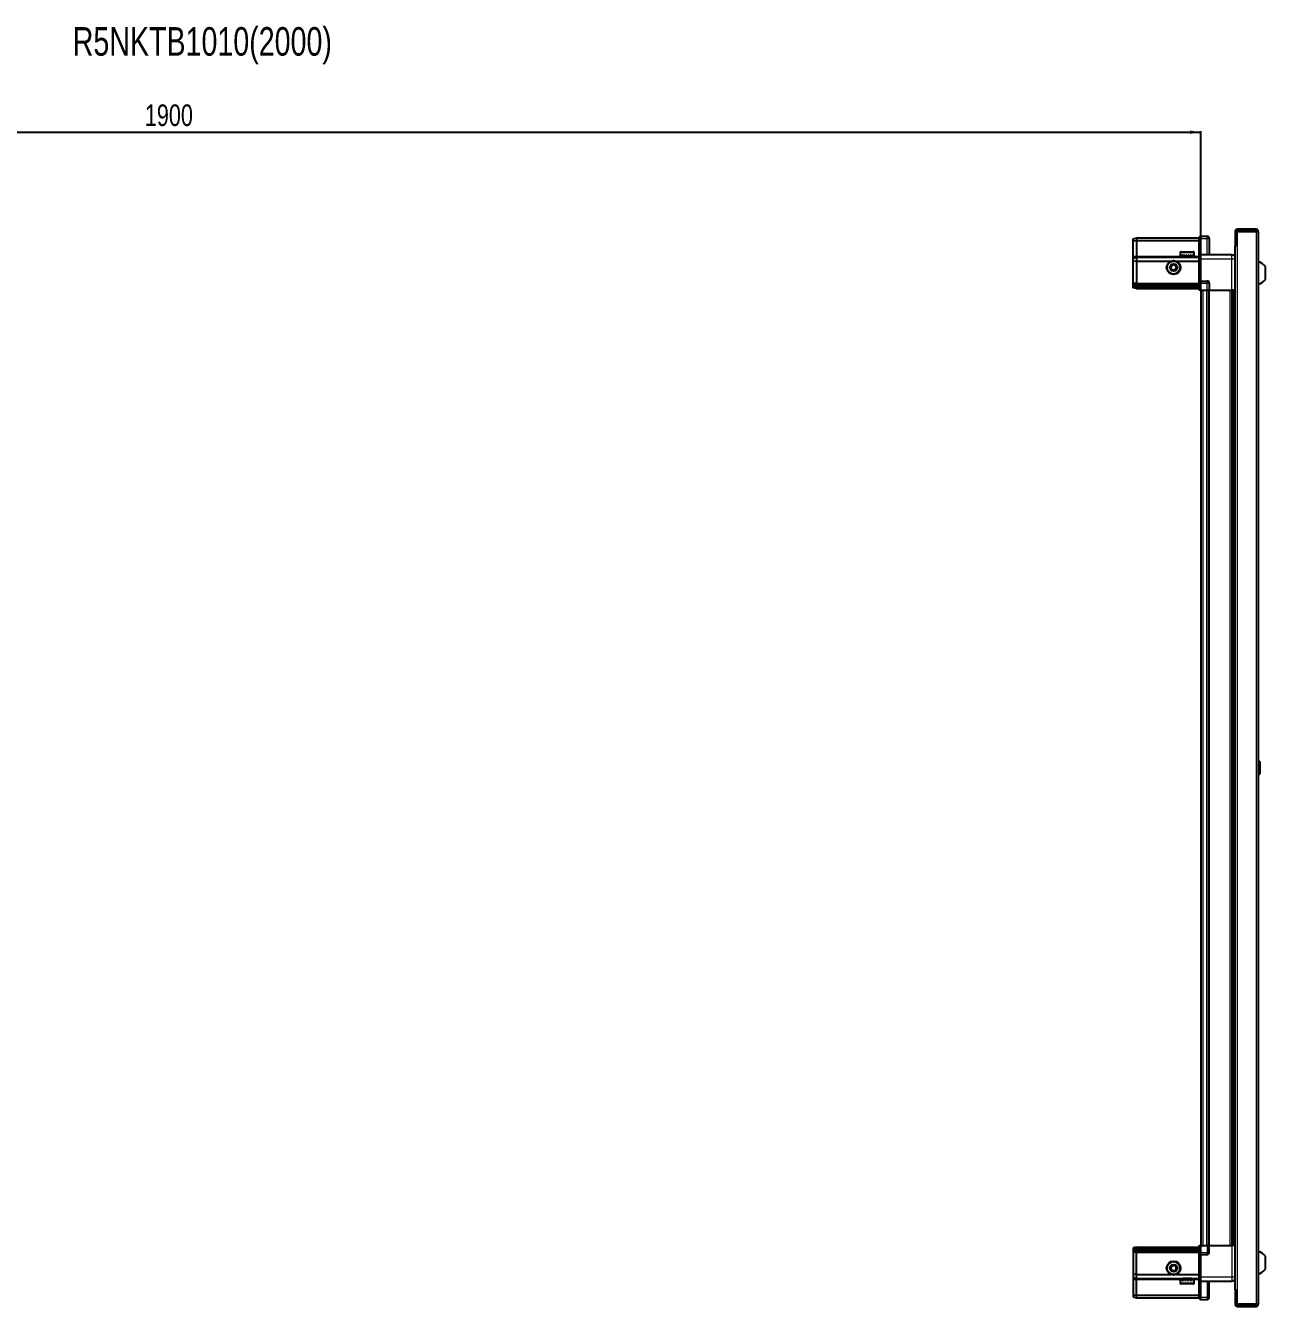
# Model space of a CAD drawing. Header units: millimetres. Extents: x -659 to 3930, y -2010 to 1462.
# Drawn here: x 1581 to 2731, y 274 to 1462 of the extents above; entities that cross this region are included whole.
import ezdxf

# ---------------------------------------------------------------- set-up
doc = ezdxf.new("R2010")
doc.units = ezdxf.units.MM
doc.layers.add('FORMAT', color=7, linetype='Continuous')
doc.styles.add('SLDTEXTSTYLE0', font='TXT', dxfattribs={"width": 0.75})
doc.dimstyles.new('SLDDIMSTYLE0', dxfattribs={"dimtxt": 20, "dimasz": 10, "dimexe": 0, "dimexo": 0.0625, "dimgap": 5, "dimtad": 2, "dimdec": 1, "dimrnd": 1e-09, "dimzin": 12, "dimdsep": 46, "dimtxsty": 'SLDTEXTSTYLE0', "dimsah": 1, "dimcen": 0.09, "dimadec": 0, "dimazin": 3, "dimtfac": 1, "dimtofl": 0, "dimtmove": 0, "dimatfit": 3, "dimfxl": 0, "dimfrac": 2, "dimtolj": 1, "dimtzin": 12, "dimarcsym": 0})

# ---------------------------------------------------------------- blocks, each defined once
blk = doc.blocks.new('_D_6')
at = {"layer": 'FORMAT'}
for p, q in [((771.5, 1216.3), (771.5, 1363.8)), ((771.5, 1362.8), (2671.5, 1362.8)), ((2671.5, 1216.3), (2671.5, 1363.8))]:
    blk.add_line(p, q, dxfattribs=at)
for points in [[(771.5, 1362.8), (781.5, 1361.3), (781.5, 1364.4)], [(2671.5, 1362.8), (2661.5, 1364.4), (2661.5, 1361.3)]]:
    blk.add_solid(points, dxfattribs=at)
at = {"layer": 'FORMAT', "insert": (1692, 1388.6), "char_height": 20, "attachment_point": 1, "style": 'SLDTEXTSTYLE0'}
blk.add_mtext('1900', dxfattribs=at)

msp = doc.modelspace()

# ---------------------------------------------------------------- linework, layer by layer
at = {"color": 7, "linetype": 'Continuous', "lineweight": 25}
for p, q in [((2722.77, 1272.83), (2705.47, 1272.83)), ((2722.77, 1271.33), (2705.47, 1271.33)), ((2722.77, 1271.33), (2722.77, 1272.83)), ((2608.87, 1264.03), (2611.87, 1264.83)), ((2608.87, 1262.17), (2608.87, 1264.03)), ((2608.87, 1262.17), (2611.87, 1262.33)), ((2608.87, 1247.83), (2608.87, 1262.17)), ((2611.87, 1264.83), (2611.87, 1262.33)), ((2611.87, 1264.83), (2670.17, 1264.83)), ((2611.87, 1262.33), (2611.87, 1247.83)), ((2611.87, 1262.33), (2670.17, 1262.33)), ((2671.04, 1266.33), (2670.17, 1265.83)), ((2671.04, 1266.33), (2670.17, 1265.83)), ((2670.17, 1265.83), (2670.17, 1264.33)), ((2670.17, 1249.53), (2670.17, 1264.33)), ((2671.37, 1266.33), (2671.04, 1266.33)), ((2671.37, 1266.33), (2671.04, 1266.33)), ((2671.37, 1264.33), (2671.37, 1266.33)), ((2671.37, 1266.33), (2671.37, 1266.33)), ((2671.37, 1266.33), (2677.37, 1266.33)), ((2671.37, 1264.33), (2671.37, 1249.53)), ((2679.37, 1264.33), (2679.37, 1249.33)), ((2703.37, 1270.73), (2703.37, 1258.33)), ((2704.87, 1270.73), (2704.87, 1258.33)), ((2705.37, 1257.83), (2705.37, 1270.73)), ((2705.37, 1270.73), (2722.77, 1270.73)), ((2722.77, 1270.73), (2724.87, 1270.73)), ((2724.87, 1270.73), (2724.87, 275.93)), ((2608.87, 1246.03), (2608.87, 1247.83)), ((2611.87, 1247.83), (2611.87, 1246.83)), ((2652.37, 1251.23), (2652.37, 1248.33)), ((2652.37, 1248.33), (2652.41, 1248.33)), ((2652.53, 1248.83), (2652.41, 1248.83)), ((2652.41, 1248.83), (2652.41, 1248.33)), ((2652.41, 1248.33), (2652.53, 1248.33)), ((2652.53, 1248.83), (2652.53, 1248.33)), ((2652.53, 1248.33), (2652.94, 1248.33)), ((2653.28, 1248.83), (2652.94, 1248.83)), ((2652.94, 1248.83), (2652.94, 1248.33)), ((2652.94, 1248.33), (2653.28, 1248.33)), ((2653.17, 1252.03), (2664.57, 1252.03)), ((2653.28, 1248.83), (2653.28, 1248.33)), ((2653.28, 1248.33), (2654.05, 1248.33)), ((2654.58, 1248.83), (2654.05, 1248.83)), ((2654.05, 1248.83), (2654.05, 1248.33)), ((2654.05, 1248.33), (2654.58, 1248.33)), ((2654.47, 1248.33), (2654.47, 1248.23)), ((2654.47, 1248.23), (2663.27, 1248.23)), ((2654.58, 1248.83), (2654.58, 1248.33)), ((2654.58, 1248.33), (2655.63, 1248.33)), ((2654.87, 1247.83), (2655.56, 1247.35)), ((2654.87, 1247.83), (2662.87, 1247.83)), ((2655.56, 1247.35), (2654.87, 1246.86)), ((2655.56, 1247.35), (2662.18, 1247.35)), ((2656.3, 1248.83), (2655.63, 1248.83)), ((2655.63, 1248.83), (2655.63, 1248.33)), ((2655.63, 1248.33), (2656.3, 1248.33)), ((2656.3, 1248.83), (2656.3, 1248.33)), ((2656.3, 1248.33), (2657.53, 1248.33)), ((2658.27, 1248.83), (2657.53, 1248.83)), ((2657.53, 1248.83), (2657.53, 1248.33)), ((2657.53, 1248.33), (2657.97, 1248.33)), ((2657.97, 1248.83), (2657.97, 1248.33)), ((2658.27, 1248.83), (2658.27, 1248.33)), ((2658.27, 1248.33), (2659.57, 1248.33)), ((2660.29, 1248.83), (2659.57, 1248.83)), ((2659.57, 1248.83), (2659.57, 1248.33)), ((2659.84, 1248.83), (2659.84, 1248.33)), ((2659.84, 1248.33), (2660.29, 1248.33)), ((2660.29, 1248.83), (2660.29, 1248.33)), ((2660.29, 1248.33), (2661.53, 1248.33)), ((2662.19, 1248.83), (2661.53, 1248.83)), ((2661.53, 1248.83), (2661.53, 1248.33)), ((2661.53, 1248.33), (2662.19, 1248.33)), ((2662.18, 1247.35), (2662.87, 1247.83)), ((2662.87, 1246.86), (2662.18, 1247.35)), ((2662.19, 1248.83), (2662.19, 1248.33)), ((2662.19, 1248.33), (2663.23, 1248.33)), ((2663.75, 1248.83), (2663.23, 1248.83)), ((2663.23, 1248.83), (2663.23, 1248.33)), ((2663.23, 1248.33), (2663.75, 1248.33)), ((2663.27, 1248.23), (2663.27, 1248.33)), ((2663.75, 1248.83), (2663.75, 1248.33)), ((2663.75, 1248.33), (2664.51, 1248.33)), ((2664.84, 1248.83), (2664.51, 1248.83)), ((2664.51, 1248.83), (2664.51, 1248.33)), ((2664.51, 1248.33), (2664.84, 1248.33)), ((2664.84, 1248.83), (2664.84, 1248.33)), ((2664.84, 1248.33), (2665.23, 1248.33)), ((2665.34, 1248.83), (2665.23, 1248.83)), ((2665.23, 1248.83), (2665.23, 1248.33)), ((2665.23, 1248.33), (2665.34, 1248.33)), ((2665.34, 1248.83), (2665.34, 1248.33)), ((2665.34, 1248.33), (2665.37, 1248.33)), ((2665.37, 1248.33), (2665.37, 1251.23)), ((2670.17, 1249.33), (2670.17, 1249.53)), ((2671.37, 1249.33), (2670.17, 1249.33)), ((2670.17, 1245.33), (2670.17, 1249.33)), ((2671.37, 1249.53), (2671.37, 1249.33)), ((2671.37, 1249.33), (2671.37, 1245.33)), ((2671.37, 1249.33), (2700.37, 1249.33)), ((2703.27, 1257.83), (2703.27, 288.83)), ((2703.27, 1257.83), (2705.37, 1257.83)), ((2703.37, 1258.33), (2704.87, 1258.33)), ((2608.87, 1246.03), (2611.87, 1246.83)), ((2608.87, 1243), (2608.87, 1246.03)), ((2611.87, 1243.33), (2608.87, 1243)), ((2608.87, 1222.83), (2608.87, 1243)), ((2611.87, 1246.83), (2611.87, 1243.33)), ((2611.87, 1246.83), (2670.17, 1246.83)), ((2611.87, 1243.33), (2611.87, 1222.83)), ((2611.87, 1243.33), (2643.87, 1243.33)), ((2648.87, 1243.33), (2670.17, 1243.33)), ((2654.87, 1246.86), (2654.87, 1246.83)), ((2654.87, 1246.86), (2662.87, 1246.86)), ((2662.87, 1246.83), (2662.87, 1246.86)), ((2670.17, 1225.03), (2670.17, 1245.33)), ((2671.37, 1245.33), (2671.37, 1225.03)), ((2731.47, 1226.33), (2731.47, 1238.33)), ((2670.17, 1224.83), (2670.17, 1225.03)), ((2671.37, 1224.83), (2670.17, 1224.83)), ((2670.17, 1224.83), (2670.17, 1224.15)), ((2670.17, 1216.33), (2670.17, 1224.15)), ((2671.37, 1225.03), (2671.37, 1224.83)), ((2671.37, 1222.83), (2671.37, 1224.83)), ((2671.37, 1222.83), (2671.37, 1224.83)), ((2671.37, 1224.83), (2677.37, 1224.83)), ((2608.87, 1221.03), (2608.87, 1222.83)), ((2611.87, 1221.83), (2608.87, 1221.03)), ((2608.87, 1220.29), (2608.87, 1221.03)), ((2611.87, 1220.83), (2608.87, 1220.29)), ((2608.87, 1219.78), (2608.87, 1220.29)), ((2611.87, 1219.33), (2608.87, 1219.78)), ((2608.87, 1218.63), (2608.87, 1219.78)), ((2611.87, 1217.83), (2608.87, 1218.63)), ((2611.87, 1222.83), (2611.87, 1221.83)), ((2611.87, 1221.83), (2611.87, 1220.83)), ((2611.87, 1221.83), (2670.17, 1221.83)), ((2611.87, 1220.83), (2611.87, 1219.33)), ((2611.87, 1220.83), (2670.17, 1220.83)), ((2611.87, 1219.33), (2670.17, 1219.33)), ((2611.87, 1219.33), (2611.87, 1217.83)), ((2611.87, 1217.83), (2670.17, 1217.83)), ((2671.04, 1216.33), (2670.17, 1216.33)), ((2671.04, 1222.83), (2671.04, 1216.33)), ((2671.37, 1216.33), (2671.04, 1216.33)), ((2671.37, 1222.83), (2671.37, 1216.33)), ((2671.37, 1216.33), (2677.37, 1216.33)), ((2671.52, 1216.33), (2671.52, 330.33)), ((2679.37, 1216.33), (2677.37, 1216.33)), ((2678.72, 1216.33), (2678.72, 330.33)), ((2679.37, 1222.83), (2679.37, 1216.33)), ((2679.37, 1216.33), (2700.37, 1216.33)), ((2701.4, 330.33), (2701.4, 1216.33)), ((2701.43, 330.33), (2701.43, 1216.33)), ((2703.22, 1216.33), (2703.22, 330.33)), ((2725.86, 779.11), (2724.87, 778.13)), ((2726.37, 779.11), (2725.86, 779.11)), ((2725.86, 779.11), (2725.86, 767.54)), ((2726.37, 779.11), (2726.37, 767.54)), ((2724.87, 768.53), (2725.86, 767.54)), ((2725.86, 767.54), (2726.37, 767.54)), ((2611.87, 328.83), (2608.87, 328.03)), ((2608.87, 328.03), (2608.87, 326.87)), ((2611.87, 327.33), (2608.87, 326.87)), ((2608.87, 326.87), (2608.87, 326.37)), ((2611.87, 325.83), (2608.87, 326.37)), ((2608.87, 326.37), (2608.87, 325.63)), ((2611.87, 324.83), (2608.87, 325.63)), ((2608.87, 325.63), (2608.87, 323.83)), ((2608.87, 323.83), (2608.87, 303.66)), ((2611.87, 327.33), (2611.87, 328.83)), ((2611.87, 328.83), (2670.17, 328.83)), ((2611.87, 325.83), (2611.87, 327.33)), ((2611.87, 327.33), (2670.17, 327.33)), ((2611.87, 325.83), (2670.17, 325.83)), ((2611.87, 324.83), (2611.87, 325.83)), ((2611.87, 324.83), (2670.17, 324.83)), ((2611.87, 323.83), (2611.87, 324.83)), ((2611.87, 303.33), (2611.87, 323.83)), ((2670.17, 322.51), (2670.17, 330.33)), ((2670.17, 330.33), (2671.04, 330.33)), ((2670.17, 322.51), (2670.17, 321.83)), ((2671.37, 321.83), (2670.17, 321.83)), ((2670.17, 321.63), (2670.17, 321.83)), ((2670.17, 301.33), (2670.17, 321.63)), ((2671.04, 330.33), (2671.04, 330.33)), ((2671.04, 330.33), (2671.04, 323.83)), ((2671.37, 330.33), (2671.04, 330.33)), ((2671.37, 330.33), (2671.37, 323.83)), ((2671.37, 330.33), (2671.37, 330.33)), ((2671.37, 330.33), (2677.37, 330.33)), ((2671.37, 330.33), (2671.37, 323.83)), ((2671.37, 321.83), (2671.37, 323.83)), ((2671.37, 321.83), (2671.37, 321.63)), ((2671.37, 321.83), (2677.37, 321.83)), ((2671.37, 321.63), (2671.37, 301.33)), ((2679.37, 330.33), (2677.37, 330.33)), ((2679.37, 323.83), (2679.37, 330.33)), ((2679.37, 330.33), (2700.37, 330.33)), ((2731.47, 308.33), (2731.47, 320.33)), ((2611.87, 303.33), (2608.87, 303.66)), ((2608.87, 303.66), (2608.87, 300.63)), ((2608.87, 300.63), (2611.87, 299.83)), ((2608.87, 300.63), (2608.87, 298.83)), ((2608.87, 298.83), (2608.87, 284.48)), ((2611.87, 303.33), (2643.87, 303.33)), ((2611.87, 299.83), (2611.87, 303.33)), ((2611.87, 299.83), (2670.17, 299.83)), ((2611.87, 298.83), (2611.87, 299.83)), ((2611.87, 284.33), (2611.87, 298.83)), ((2648.87, 303.33), (2670.17, 303.33)), ((2652.37, 298.33), (2652.37, 295.43)), ((2652.39, 298.33), (2652.37, 298.33)), ((2652.39, 297.83), (2652.39, 298.33)), ((2652.49, 298.33), (2652.39, 298.33)), ((2652.39, 297.83), (2652.49, 297.83)), ((2652.49, 297.83), (2652.49, 298.33)), ((2652.86, 298.33), (2652.49, 298.33)), ((2652.86, 297.83), (2652.86, 298.33)), ((2653.18, 298.33), (2652.86, 298.33)), ((2652.86, 297.83), (2653.18, 297.83)), ((2653.18, 297.83), (2653.18, 298.33)), ((2653.92, 298.33), (2653.18, 298.33)), ((2653.92, 297.83), (2653.92, 298.33)), ((2654.43, 298.33), (2653.92, 298.33)), ((2653.92, 297.83), (2654.43, 297.83)), ((2654.43, 297.83), (2654.43, 298.33)), ((2655.46, 298.33), (2654.43, 298.33)), ((2654.47, 298.43), (2654.47, 298.33)), ((2663.27, 298.43), (2654.47, 298.43)), ((2654.87, 299.83), (2654.87, 299.8)), ((2654.87, 299.8), (2655.56, 299.31)), ((2662.87, 299.8), (2654.87, 299.8)), ((2655.56, 299.31), (2654.87, 298.83)), ((2662.87, 298.83), (2654.87, 298.83)), ((2655.46, 297.83), (2655.46, 298.33)), ((2656.11, 298.33), (2655.46, 298.33)), ((2655.46, 297.83), (2656.11, 297.83)), ((2662.18, 299.31), (2655.56, 299.31)), ((2656.11, 297.83), (2656.11, 298.33)), ((2657.34, 298.33), (2656.11, 298.33)), ((2657.34, 297.83), (2657.34, 298.33)), ((2657.83, 298.33), (2657.34, 298.33)), ((2657.34, 297.83), (2658.07, 297.83)), ((2657.83, 297.83), (2657.83, 298.33)), ((2658.07, 297.83), (2658.07, 298.33)), ((2659.37, 298.33), (2658.07, 298.33)), ((2659.37, 297.83), (2659.37, 298.33)), ((2659.37, 297.83), (2660.1, 297.83)), ((2659.7, 297.83), (2659.7, 298.33)), ((2660.1, 298.33), (2659.7, 298.33)), ((2660.1, 297.83), (2660.1, 298.33)), ((2661.34, 298.33), (2660.1, 298.33)), ((2661.34, 297.83), (2661.34, 298.33)), ((2662.01, 298.33), (2661.34, 298.33)), ((2661.34, 297.83), (2662.01, 297.83)), ((2662.01, 297.83), (2662.01, 298.33)), ((2663.08, 298.33), (2662.01, 298.33)), ((2662.18, 299.31), (2662.87, 299.8)), ((2662.87, 298.83), (2662.18, 299.31)), ((2662.87, 299.8), (2662.87, 299.83)), ((2663.08, 297.83), (2663.08, 298.33)), ((2663.62, 298.33), (2663.08, 298.33)), ((2663.08, 297.83), (2663.62, 297.83)), ((2663.27, 298.33), (2663.27, 298.43)), ((2663.62, 297.83), (2663.62, 298.33)), ((2664.41, 298.33), (2663.62, 298.33)), ((2664.41, 297.83), (2664.41, 298.33)), ((2664.76, 298.33), (2664.41, 298.33)), ((2664.41, 297.83), (2664.76, 297.83)), ((2664.76, 297.83), (2664.76, 298.33)), ((2665.19, 298.33), (2664.76, 298.33)), ((2665.19, 297.83), (2665.19, 298.33)), ((2665.32, 298.33), (2665.19, 298.33)), ((2665.19, 297.83), (2665.32, 297.83)), ((2665.32, 297.83), (2665.32, 298.33)), ((2665.37, 298.33), (2665.32, 298.33)), ((2665.37, 295.43), (2665.37, 298.33)), ((2670.17, 297.33), (2670.17, 301.33)), ((2671.37, 297.33), (2670.17, 297.33)), ((2670.17, 297.13), (2670.17, 297.33)), ((2670.17, 282.33), (2670.17, 297.13)), ((2671.37, 301.33), (2671.37, 297.33)), ((2671.37, 297.33), (2671.37, 297.13)), ((2671.37, 297.33), (2700.37, 297.33)), ((2671.37, 297.13), (2671.37, 282.33)), ((2671.37, 297.13), (2671.37, 282.33)), ((2679.37, 282.33), (2679.37, 297.33)), ((2664.57, 294.63), (2653.17, 294.63)), ((2705.37, 288.83), (2703.27, 288.83)), ((2703.37, 288.33), (2704.87, 288.33)), ((2703.37, 288.33), (2703.37, 275.93)), ((2704.87, 288.33), (2704.87, 275.93)), ((2705.37, 275.93), (2705.37, 288.83)), ((2608.87, 284.48), (2611.87, 284.33)), ((2608.87, 284.48), (2608.87, 282.63)), ((2608.87, 282.63), (2611.87, 281.83)), ((2611.87, 284.33), (2670.17, 284.33)), ((2611.87, 281.83), (2611.87, 284.33)), ((2611.87, 281.83), (2670.17, 281.83)), ((2670.17, 282.33), (2670.17, 280.83)), ((2670.17, 280.83), (2671.04, 280.33)), ((2671.37, 280.33), (2671.04, 280.33)), ((2671.37, 280.33), (2671.37, 282.33)), ((2671.37, 280.33), (2677.37, 280.33)), ((2722.77, 275.93), (2705.37, 275.93)), ((2705.47, 275.33), (2722.77, 275.33)), ((2705.47, 273.83), (2722.77, 273.83)), ((2724.87, 275.93), (2722.77, 275.93)), ((2722.77, 275.33), (2722.77, 273.83))]:
    msp.add_line(p, q, dxfattribs=at)
at = {"color": 8, "linetype": 'Continuous', "lineweight": 18}
for p, q in [((2705.47, 1271.33), (2705.47, 1272.83)), ((2671.37, 1264.33), (2670.17, 1264.33)), ((2671.37, 1264.33), (2677.37, 1264.33)), ((2677.37, 1264.33), (2677.37, 1266.33)), ((2677.37, 1264.33), (2679.37, 1264.33)), ((2677.37, 1249.33), (2677.37, 1264.33)), ((2704.87, 1270.73), (2703.37, 1270.73)), ((2722.77, 1270.73), (2722.77, 275.93)), ((2608.87, 1247.83), (2611.87, 1247.83)), ((2611.87, 1247.83), (2654.87, 1247.83)), ((2652.37, 1251.23), (2665.37, 1251.23)), ((2662.87, 1247.83), (2670.17, 1247.83)), ((2670.17, 1249.53), (2671.37, 1249.53)), ((2705.37, 1257.83), (2705.37, 288.83)), ((2671.37, 1245.33), (2670.17, 1245.33)), ((2671.37, 1245.33), (2700.37, 1245.33)), ((2700.37, 1216.33), (2700.37, 1245.33)), ((2670.17, 1225.03), (2671.37, 1225.03)), ((2677.37, 1222.83), (2677.37, 1224.83)), ((2611.87, 1222.83), (2608.87, 1222.83)), ((2611.87, 1222.83), (2670.17, 1222.83)), ((2671.37, 1222.83), (2671.04, 1222.83)), ((2671.37, 1222.83), (2677.37, 1222.83)), ((2673.52, 1216.33), (2673.52, 330.33)), ((2676.72, 1216.33), (2676.72, 330.33)), ((2677.37, 1216.33), (2677.37, 1222.83)), ((2679.37, 1222.83), (2677.37, 1222.83)), ((2679.37, 1216.33), (2679.37, 330.33)), ((2698.78, 330.33), (2698.78, 1216.33)), ((2700.19, 1216.33), (2700.19, 330.33)), ((2702.64, 330.33), (2702.64, 1216.33)), ((2611.87, 323.83), (2608.87, 323.83)), ((2611.87, 323.83), (2670.17, 323.83)), ((2671.37, 321.63), (2670.17, 321.63)), ((2671.37, 330.33), (2671.04, 330.33)), ((2671.37, 323.83), (2671.04, 323.83)), ((2671.37, 323.83), (2677.37, 323.83)), ((2677.37, 330.33), (2677.37, 323.83)), ((2677.37, 323.83), (2677.37, 321.83)), ((2679.37, 323.83), (2677.37, 323.83)), ((2700.37, 330.33), (2700.37, 301.33)), ((2608.87, 298.83), (2611.87, 298.83)), ((2611.87, 298.83), (2654.87, 298.83)), ((2662.87, 298.83), (2670.17, 298.83)), ((2671.37, 301.33), (2670.17, 301.33)), ((2671.37, 297.13), (2670.17, 297.13)), ((2671.37, 301.33), (2700.37, 301.33)), ((2677.37, 297.33), (2677.37, 282.33)), ((2665.37, 295.43), (2652.37, 295.43)), ((2671.37, 282.33), (2670.17, 282.33)), ((2671.37, 282.33), (2677.37, 282.33)), ((2677.37, 282.33), (2679.37, 282.33)), ((2677.37, 282.33), (2677.37, 280.33)), ((2704.87, 275.93), (2703.37, 275.93)), ((2705.47, 275.33), (2705.47, 273.83))]:
    msp.add_line(p, q, dxfattribs=at)
at = {"color": 7, "linetype": 'Continuous', "lineweight": 25}
for centre, radius in [((2646.37, 1237.33), 6.5), ((2646.37, 1237.33), 3.46), ((2646.37, 309.33), 6.5), ((2646.37, 309.33), 3.46)]:
    msp.add_circle(centre, radius, dxfattribs=at)
at = {"color": 8, "linetype": 'Continuous', "lineweight": 18}
for centre in [(2646.37, 1237.33), (2646.37, 309.33)]:
    msp.add_circle(centre, 5.7, dxfattribs=at)
at = {"color": 7, "linetype": 'Continuous', "lineweight": 25}
for centre, radius, start, end in [((2705.47, 1270.73), 2.1, 90, 180), ((2705.47, 1270.73), 0.6, 90, 180), ((2722.77, 1270.73), 2.1, 0, 90), ((2722.77, 1270.73), 0.6, 0, 90), ((2677.37, 1264.33), 2, 0, 90), ((2653.17, 1251.23), 0.8, 90, 180), ((2654.47, 1247.83), 0.4, 0, 90), ((2663.27, 1247.83), 0.4, 90, 180), ((2664.57, 1251.23), 0.8, 0, 90), ((2646.37, 1237.33), 2.5, 120.74103, 180.74103), ((2646.37, 1237.33), 2.5, 180.74103, 240.74103), ((2646.37, 1237.33), 2.5, 60.74103, 120.74103), ((2646.37, 1237.33), 2.5, 0.74103, 60.74103), ((2646.37, 1237.33), 2.5, 300.74103, 0.74103), ((2721.85, 1231.31), 11.91, 36.1266, 75.29965), ((2646.37, 1237.33), 2.5, 240.74103, 300.74103), ((2677.37, 1222.83), 2, 0, 90), ((2721.85, 1233.35), 11.91, 284.70035, 323.8734), ((2677.37, 323.83), 2, 270, 0), ((2721.85, 313.31), 11.91, 36.1266, 75.29965), ((2646.37, 309.33), 2.5, 155.91157, 215.91157), ((2646.37, 309.33), 2.5, 95.91157, 155.91157), ((2646.37, 309.33), 2.5, 35.91157, 95.91157), ((2646.37, 309.33), 2.5, 335.91157, 35.91157), ((2646.37, 309.33), 2.5, 215.91157, 275.91157), ((2646.37, 309.33), 2.5, 275.91157, 335.91157), ((2654.47, 298.83), 0.4, 270, 0), ((2663.27, 298.83), 0.4, 180, 270), ((2721.85, 315.35), 11.91, 284.70035, 323.8734), ((2653.17, 295.43), 0.8, 180, 270), ((2664.57, 295.43), 0.8, 270, 0), ((2677.37, 282.33), 2, 270, 0), ((2705.47, 275.93), 2.1, 180, 270), ((2705.47, 275.93), 0.6, 180, 270), ((2722.77, 275.93), 0.6, 270, 0), ((2722.77, 275.93), 2.1, 270, 0)]:
    msp.add_arc(centre, radius, start, end, dxfattribs=at)
for centre, start_param, end_param in [((2667.58, 1222.83), 0, 0.7227342), ((2667.58, 323.83), 5.5604511, 6.2831853)]:
    msp.add_ellipse(centre, major_axis=(3.46, 0), ratio=0.5773503, start_param=start_param, end_param=end_param, dxfattribs=at)
for points, knots in [([(2700.37, 1249.33), (2700.81, 1249.28), (2701.49, 1249.21), (2702.3, 1248.77), (2702.86, 1248.34), (2703.14, 1247.96), (2703.27, 1247.78)], [0, 0, 0, 0, 0.38429816, 0.59117259, 0.8024372, 1, 1, 1, 1]), ([(2643.85, 1238.74), (2644.3, 1239), (2645.13, 1239.5), (2645.95, 1239.99), (2646.34, 1240.22)], [0, 0, 0, 0, 0.5346859, 1, 1, 1, 1]), ([(2643.89, 1235.85), (2643.89, 1235.98), (2643.88, 1236.58), (2643.87, 1237.57), (2643.86, 1238.4), (2643.85, 1238.74)], [0, 0, 0, 0, 0.1331247, 0.6370994, 1, 1, 1, 1]), ([(2646.41, 1234.44), (2645.96, 1234.7), (2645.12, 1235.17), (2644.28, 1235.64), (2643.89, 1235.85)], [0, 0, 0, 0, 0.5346859, 1, 1, 1, 1]), ([(2646.34, 1240.22), (2646.79, 1239.96), (2647.63, 1239.49), (2648.46, 1239.02), (2648.85, 1238.81)], [0, 0, 0, 0, 0.5346859, 1, 1, 1, 1]), ([(2648.89, 1235.92), (2648.45, 1235.66), (2647.62, 1235.16), (2646.79, 1234.67), (2646.41, 1234.44)], [0, 0, 0, 0, 0.5346859, 1, 1, 1, 1]), ([(2648.85, 1238.81), (2648.86, 1238.46), (2648.87, 1237.64), (2648.88, 1236.64), (2648.89, 1236.04), (2648.89, 1235.92)], [0, 0, 0, 0, 0.3629006, 0.8668753, 1, 1, 1, 1]), ([(2703.22, 1216.33), (2703.19, 1216.33), (2702.97, 1216.33), (2702.25, 1216.33), (2701.28, 1216.33), (2700.63, 1216.33), (2700.37, 1216.33)], [0, 0, 0, 0, 0.0717073, 0.4209791, 0.7702508, 1, 1, 1, 1]), ([(2703.22, 330.33), (2703.19, 330.33), (2702.97, 330.33), (2702.25, 330.33), (2701.28, 330.33), (2700.63, 330.33), (2700.37, 330.33)], [0, 0, 0, 0, 0.0717073, 0.4209791, 0.7702508, 1, 1, 1, 1]), ([(2643.5, 309.03), (2643.71, 309.5), (2644.11, 310.38), (2644.5, 311.26), (2644.68, 311.67)], [0, 0, 0, 0, 0.5346859, 1, 1, 1, 1]), ([(2645.19, 306.69), (2644.89, 307.11), (2644.33, 307.89), (2643.76, 308.67), (2643.5, 309.03)], [0, 0, 0, 0, 0.5346859, 1, 1, 1, 1]), ([(2644.68, 311.67), (2645.02, 311.7), (2645.84, 311.79), (2646.83, 311.89), (2647.43, 311.95), (2647.55, 311.96)], [0, 0, 0, 0, 0.36290056, 0.86687533, 1, 1, 1, 1]), ([(2647.55, 311.96), (2647.85, 311.55), (2648.42, 310.77), (2648.98, 309.99), (2649.24, 309.63)], [0, 0, 0, 0, 0.5346859, 1, 1, 1, 1]), ([(2649.24, 309.63), (2649.03, 309.16), (2648.64, 308.28), (2648.25, 307.4), (2648.07, 306.99)], [0, 0, 0, 0, 0.5346859, 1, 1, 1, 1]), ([(2648.07, 306.99), (2647.94, 306.98), (2647.35, 306.92), (2646.36, 306.81), (2645.54, 306.73), (2645.19, 306.69)], [0, 0, 0, 0, 0.1331247, 0.6370994, 1, 1, 1, 1]), ([(2700.37, 297.33), (2700.81, 297.38), (2701.49, 297.45), (2702.3, 297.89), (2702.86, 298.32), (2703.14, 298.7), (2703.27, 298.88)], [0, 0, 0, 0, 0.3842982, 0.5911726, 0.8024372, 1, 1, 1, 1])]:
    msp.add_open_spline(points, degree=3, knots=knots, dxfattribs=at)
at = {"color": 8, "linetype": 'Continuous', "lineweight": 18}
for points in [[(2700.37, 1245.33), (2700.37, 1245.85), (2700.37, 1246.9), (2700.37, 1248.22), (2700.37, 1249.15), (2700.37, 1249.27), (2700.37, 1249.33)], [(2700.37, 301.33), (2700.37, 300.81), (2700.37, 299.76), (2700.37, 298.43), (2700.37, 297.51), (2700.37, 297.39), (2700.37, 297.33)]]:
    msp.add_open_spline(points, degree=3, dxfattribs=at)
for points, knots in [([(2700.37, 1245.33), (2700.81, 1245.33), (2701.49, 1245.33), (2702.3, 1245.33), (2702.86, 1245.33), (2703.14, 1245.33), (2703.27, 1245.33)], [0, 0, 0, 0, 0.3842982, 0.5911726, 0.8024372, 1, 1, 1, 1]), ([(2700.37, 301.33), (2700.81, 301.33), (2701.49, 301.33), (2702.3, 301.33), (2702.86, 301.33), (2703.14, 301.33), (2703.27, 301.33)], [0, 0, 0, 0, 0.38429816, 0.59117259, 0.8024372, 1, 1, 1, 1])]:
    msp.add_open_spline(points, degree=3, knots=knots, dxfattribs=at)

# ---------------------------------------------------------------- texts
at = {"layer": 'FORMAT', "insert": (1625.11, 1460.3), "char_height": 26.4583, "attachment_point": 1, "style": 'SLDTEXTSTYLE0'}
msp.add_mtext('R5NKTB1010(2000)', dxfattribs=at)

# ---------------------------------------------------------------- dimensions: what is measured, and where the dimension line sits
at = {"layer": 'FORMAT'}
dim = msp.add_linear_dim(base=(2671.52, 1362.83), p1=(771.52, 1216.33), p2=(2671.52, 1216.33), angle=0, dimstyle='SLDDIMSTYLE0', dxfattribs=at)
dim.commit()
dim.dimension.update_dxf_attribs({"geometry": '_D_6', "text_midpoint": (1721.52, 1362.83), "dimtype": 160})

doc.saveas('drawing.dxf')
